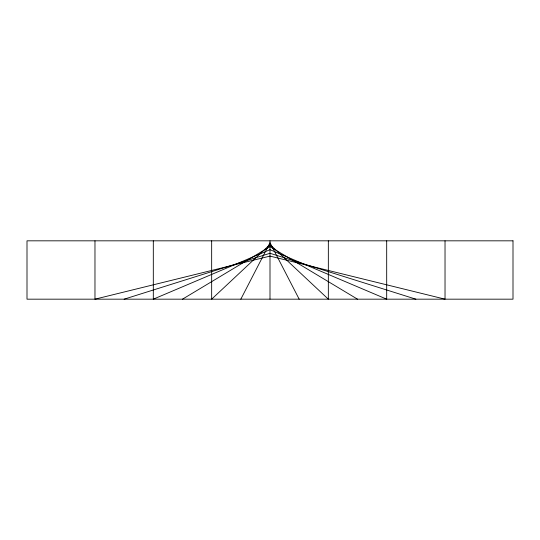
<?xml version="1.0" encoding="UTF-8"?>
<svg xmlns="http://www.w3.org/2000/svg" width="540" height="540" viewBox="0 0 540 540"><rect width="100%" height="100%" fill="white"/><g stroke="black" fill="none" stroke-linecap="round" stroke-linejoin="round"><path stroke-width="0.81" d="M240.827 299.174L270 242.676L299.174 299.174M182.486 299.174L270 246.605L357.514 299.174M124.139 299.174L270 253.28L415.861 299.174M445.027 240.827L445.027 299.174L270 256.102L94.972 299.174L94.972 240.827M386.687 240.827L386.687 299.174L270 249.689L153.313 299.174L153.313 240.827M328.34 240.827L328.34 299.174L270 244.526L211.66 299.174L211.66 240.827M270 240.827L270 299.174M513 240.827L27 240.827L27 299.174L513 299.174L513 240.827"/></g></svg>
